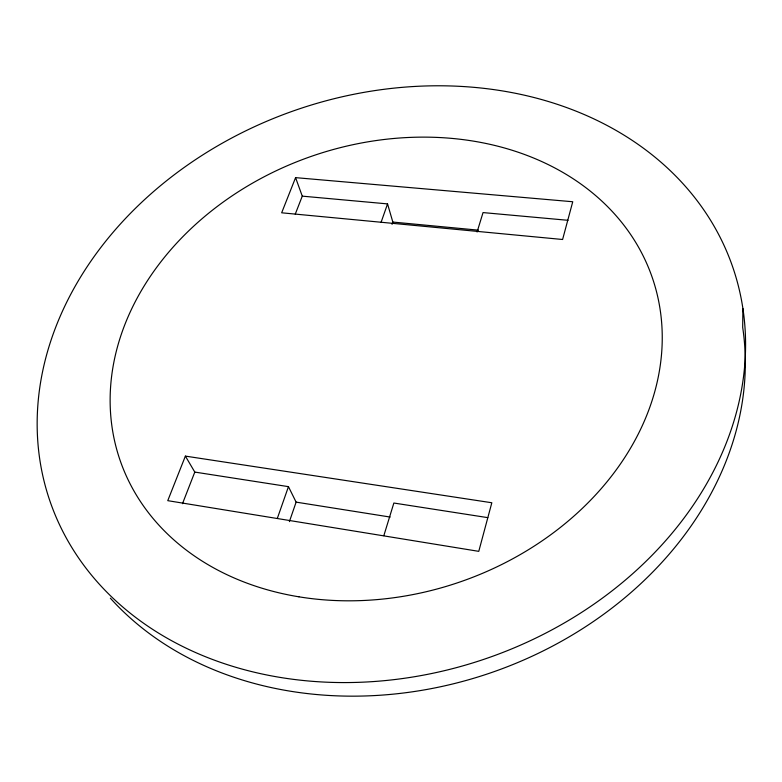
<?xml version="1.0" encoding="UTF-8"?>
<svg xmlns="http://www.w3.org/2000/svg" width="782" height="782" viewBox="0 0 782 782"><rect width="100%" height="100%" fill="white"/><g stroke="black" fill="none" stroke-linecap="round" stroke-linejoin="round"><path stroke-width="1.17" d="M742.9 308.528A360.893 290.288 -18.8 0 1 253.309 671.982A360.893 290.288 -18.8 0 1 177.895 172.03A360.893 290.288 -18.8 0 1 742.9 308.528L742.685 327.394A354.676 287.796 -18.8 0 1 520.89 661.21A354.676 287.796 -18.8 0 1 110.35 598.171M383.835 535.68L393.864 503.031L487.802 517.645M477.079 232.01L483.041 212.587L568.035 220.309M289.389 521.633L296.114 502.132L288.46 486.648L194.796 472.084L185.383 456.111L167.759 500.666L478.77 551.349L491.829 502.758L185.383 456.111M392.046 224.346L392.838 222.059L387.549 203.897L302.272 196.145L295.576 177.641L572.747 201.746L562.6 239.497L281.667 212.802L295.576 177.641M277.356 518.319L288.46 486.648M381.088 222.313L387.549 203.897M182.48 503.706L194.796 472.084M295.254 214.16L302.272 196.145M392.838 222.059L478.496 230.172M296.114 502.132L390.179 517.058M298.92 596.813A281.334 225.402 -18.8 0 0 656.636 292.214A281.334 225.402 -18.8 0 0 203.017 217.895A281.334 225.402 -18.8 0 0 298.92 596.813"/></g></svg>
